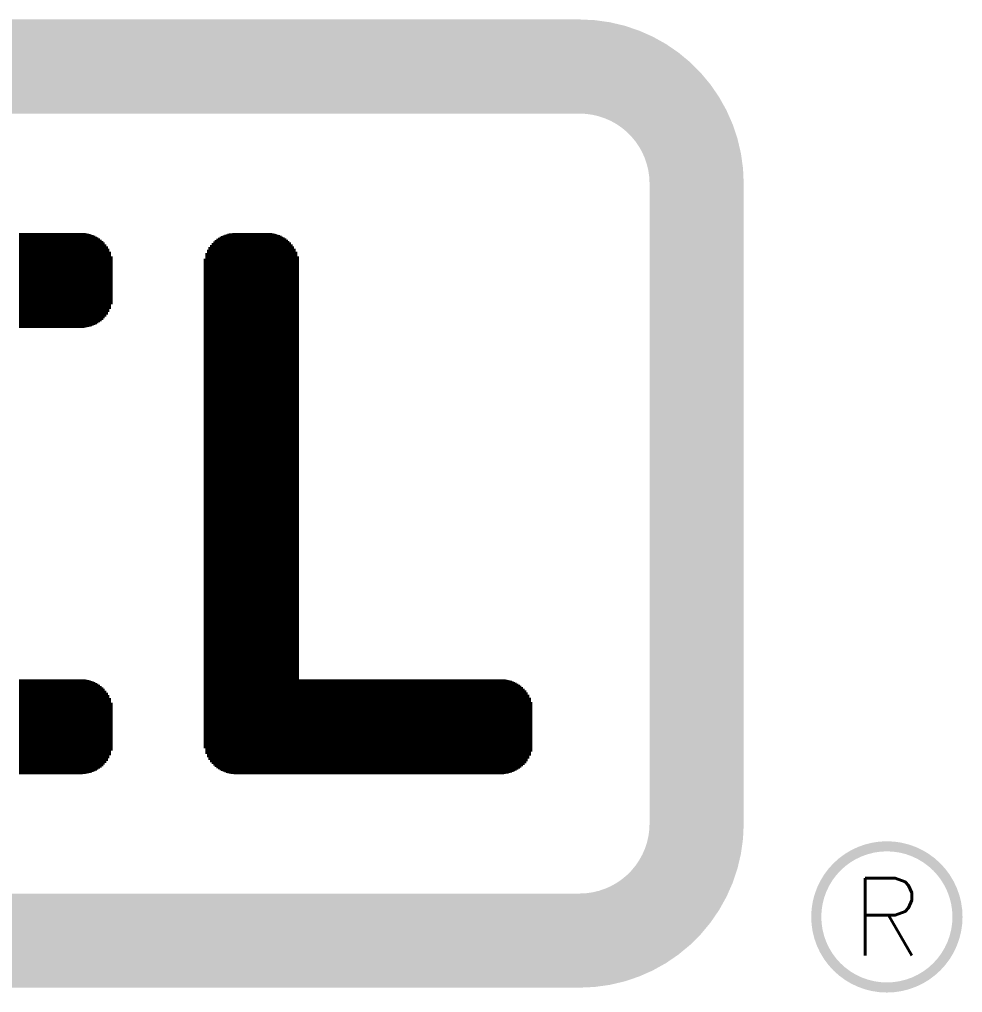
# Model space of a CAD drawing. Extents: x 1.8 to 21.6, y 5.1 to 12.1.
# Drawn here: x 13.318 to 14.019, y 7.21 to 7.933 of the extents above; entities that cross this region are included whole.
import ezdxf
from ezdxf.enums import TextEntityAlignment as Align

# ---------------------------------------------------------------- set-up
doc = ezdxf.new("R2010")
doc.units = 0
doc.header["$MEASUREMENT"] = 0
doc.layers.get('0').update_dxf_attribs({"linetype": 'CONTINUOUS'})
doc.styles.add('ROMANS', font='ROMANS')

msp = doc.modelspace()

# ---------------------------------------------------------------- linework, layer by layer
at = {"linetype": 'CONTINUOUS'}
for p, q in [((13.31867, 7.70411), (13.31867, 7.77451)), ((13.31984, 7.70411), (13.31984, 7.77451)), ((13.32101, 7.70411), (13.32101, 7.77451)), ((13.32219, 7.70411), (13.32219, 7.77451)), ((13.32336, 7.70411), (13.32336, 7.77451)), ((13.32453, 7.70411), (13.32453, 7.77451)), ((13.32571, 7.70411), (13.32571, 7.77451)), ((13.32688, 7.70411), (13.32688, 7.77451)), ((13.32805, 7.70411), (13.32805, 7.77451)), ((13.32923, 7.70411), (13.32923, 7.77451)), ((13.3304, 7.70411), (13.3304, 7.77451)), ((13.33157, 7.70411), (13.33157, 7.77451)), ((13.33275, 7.70411), (13.33275, 7.77451)), ((13.33392, 7.70411), (13.33392, 7.77451)), ((13.3351, 7.70411), (13.3351, 7.77451)), ((13.33627, 7.70411), (13.33627, 7.77451)), ((13.33744, 7.70411), (13.33744, 7.77451)), ((13.33862, 7.70411), (13.33862, 7.77451)), ((13.33979, 7.70411), (13.33979, 7.77451)), ((13.34096, 7.70411), (13.34096, 7.77451)), ((13.34214, 7.70411), (13.34214, 7.77451)), ((13.34331, 7.70411), (13.34331, 7.77451)), ((13.34448, 7.70411), (13.34448, 7.77451)), ((13.34566, 7.70411), (13.34566, 7.77451)), ((13.34683, 7.70411), (13.34683, 7.77451)), ((13.348, 7.70411), (13.348, 7.77451)), ((13.34918, 7.70411), (13.34918, 7.77451)), ((13.35035, 7.70411), (13.35035, 7.77451)), ((13.35152, 7.70411), (13.35152, 7.77451)), ((13.3527, 7.70411), (13.3527, 7.77451)), ((13.35387, 7.70411), (13.35387, 7.77451)), ((13.35504, 7.70411), (13.35504, 7.77451)), ((13.35622, 7.70411), (13.35622, 7.77451)), ((13.35739, 7.70411), (13.35739, 7.77451)), ((13.35856, 7.70411), (13.35856, 7.77451)), ((13.35974, 7.70411), (13.35974, 7.77451)), ((13.36091, 7.70411), (13.36091, 7.77451)), ((13.36208, 7.70411), (13.36208, 7.77451)), ((13.36326, 7.70411), (13.36326, 7.77451)), ((13.36443, 7.70411), (13.36443, 7.77451)), ((13.3656, 7.70416), (13.3656, 7.77446)), ((13.36678, 7.70427), (13.36678, 7.77436)), ((13.36795, 7.70444), (13.36795, 7.77419)), ((13.36913, 7.70466), (13.36913, 7.77396)), ((13.3703, 7.70496), (13.3703, 7.77367)), ((13.37147, 7.70531), (13.37147, 7.77331)), ((13.37265, 7.70574), (13.37265, 7.77288)), ((13.37382, 7.70624), (13.37382, 7.77238)), ((13.37499, 7.70682), (13.37499, 7.77181)), ((13.46887, 7.37452), (13.46887, 7.77219)), ((13.47004, 7.374), (13.47004, 7.77272)), ((13.47122, 7.37354), (13.47122, 7.77317)), ((13.47239, 7.37316), (13.47239, 7.77355)), ((13.47356, 7.37285), (13.47356, 7.77387)), ((13.47474, 7.3726), (13.47474, 7.77412)), ((13.47591, 7.37241), (13.47591, 7.7743)), ((13.47708, 7.37228), (13.47708, 7.77443)), ((13.47826, 7.37221), (13.47826, 7.7745)), ((13.47943, 7.3722), (13.47943, 7.77451)), ((13.4806, 7.3722), (13.4806, 7.77451)), ((13.48178, 7.3722), (13.48178, 7.77451)), ((13.48295, 7.3722), (13.48295, 7.77451)), ((13.48412, 7.3722), (13.48412, 7.77451)), ((13.4853, 7.3722), (13.4853, 7.77451)), ((13.48647, 7.3722), (13.48647, 7.77451)), ((13.48764, 7.3722), (13.48764, 7.77451)), ((13.48882, 7.3722), (13.48882, 7.77451)), ((13.48999, 7.3722), (13.48999, 7.77451)), ((13.49116, 7.3722), (13.49116, 7.77451)), ((13.49234, 7.3722), (13.49234, 7.77451)), ((13.49351, 7.3722), (13.49351, 7.77451)), ((13.49468, 7.3722), (13.49468, 7.77451)), ((13.49586, 7.3722), (13.49586, 7.77451)), ((13.49703, 7.3722), (13.49703, 7.77451)), ((13.4982, 7.3722), (13.4982, 7.77451)), ((13.49938, 7.3722), (13.49938, 7.77451)), ((13.50055, 7.3722), (13.50055, 7.77451)), ((13.50172, 7.3722), (13.50172, 7.77451)), ((13.5029, 7.3722), (13.5029, 7.77451)), ((13.50407, 7.3722), (13.50407, 7.77446)), ((13.50525, 7.3722), (13.50525, 7.77436)), ((13.50642, 7.3722), (13.50642, 7.77419)), ((13.50759, 7.3722), (13.50759, 7.77396)), ((13.50877, 7.3722), (13.50877, 7.77367)), ((13.50994, 7.3722), (13.50994, 7.77331)), ((13.51111, 7.3722), (13.51111, 7.77288)), ((13.51229, 7.3722), (13.51229, 7.77238)), ((13.51346, 7.3722), (13.51346, 7.77181)), ((13.37617, 7.70748), (13.37617, 7.77114)), ((13.37734, 7.70824), (13.37734, 7.77039)), ((13.37851, 7.7091), (13.37851, 7.76953)), ((13.37969, 7.71008), (13.37969, 7.76855)), ((13.38086, 7.7112), (13.38086, 7.76742)), ((13.38203, 7.7125), (13.38203, 7.76612)), ((13.38321, 7.71402), (13.38321, 7.7646)), ((13.46065, 7.38109), (13.46065, 7.76562)), ((13.46183, 7.37972), (13.46183, 7.76699)), ((13.463, 7.37854), (13.463, 7.76817)), ((13.46417, 7.37751), (13.46417, 7.7692)), ((13.46535, 7.37661), (13.46535, 7.7701)), ((13.46652, 7.37582), (13.46652, 7.77089)), ((13.46769, 7.37513), (13.46769, 7.77159)), ((13.51463, 7.3722), (13.51463, 7.77114)), ((13.51581, 7.3722), (13.51581, 7.77039)), ((13.51698, 7.3722), (13.51698, 7.76953)), ((13.51815, 7.3722), (13.51815, 7.76854)), ((13.51933, 7.3722), (13.51933, 7.76742)), ((13.5205, 7.3722), (13.5205, 7.76612)), ((13.52167, 7.3722), (13.52167, 7.7646)), ((13.38438, 7.71586), (13.38438, 7.76277)), ((13.38555, 7.71818), (13.38555, 7.76044)), ((13.45713, 7.38726), (13.45713, 7.75945)), ((13.45831, 7.38468), (13.45831, 7.76203)), ((13.45948, 7.38271), (13.45948, 7.76401)), ((13.52285, 7.3722), (13.52285, 7.76277)), ((13.52402, 7.3722), (13.52402, 7.76044)), ((13.38673, 7.72154), (13.38673, 7.75709)), ((13.45596, 7.39145), (13.45596, 7.75527)), ((13.52519, 7.3722), (13.52519, 7.75708)), ((13.31867, 7.3722), (13.31867, 7.44261)), ((13.31984, 7.3722), (13.31984, 7.44261)), ((13.32101, 7.3722), (13.32101, 7.44261)), ((13.32219, 7.3722), (13.32219, 7.44261)), ((13.32336, 7.3722), (13.32336, 7.44261)), ((13.32453, 7.3722), (13.32453, 7.44261)), ((13.32571, 7.3722), (13.32571, 7.44261)), ((13.32688, 7.3722), (13.32688, 7.44261)), ((13.32805, 7.3722), (13.32805, 7.44261)), ((13.32923, 7.3722), (13.32923, 7.44261)), ((13.3304, 7.3722), (13.3304, 7.44261)), ((13.33157, 7.3722), (13.33157, 7.44261)), ((13.33275, 7.3722), (13.33275, 7.44261)), ((13.33392, 7.3722), (13.33392, 7.44261)), ((13.3351, 7.3722), (13.3351, 7.44261)), ((13.33627, 7.3722), (13.33627, 7.44261)), ((13.33744, 7.3722), (13.33744, 7.44261)), ((13.33862, 7.3722), (13.33862, 7.44261)), ((13.33979, 7.3722), (13.33979, 7.44261)), ((13.34096, 7.3722), (13.34096, 7.44261)), ((13.34214, 7.3722), (13.34214, 7.44261)), ((13.34331, 7.3722), (13.34331, 7.44261)), ((13.34448, 7.3722), (13.34448, 7.44261)), ((13.34566, 7.3722), (13.34566, 7.44261)), ((13.34683, 7.3722), (13.34683, 7.44261)), ((13.348, 7.3722), (13.348, 7.44261)), ((13.34918, 7.3722), (13.34918, 7.44261)), ((13.35035, 7.3722), (13.35035, 7.44261)), ((13.35152, 7.3722), (13.35152, 7.44261)), ((13.3527, 7.3722), (13.3527, 7.44261)), ((13.35387, 7.3722), (13.35387, 7.44261)), ((13.35504, 7.3722), (13.35504, 7.44261)), ((13.35622, 7.3722), (13.35622, 7.44261)), ((13.35739, 7.3722), (13.35739, 7.44261)), ((13.35856, 7.3722), (13.35856, 7.44261)), ((13.35974, 7.3722), (13.35974, 7.44261)), ((13.36091, 7.3722), (13.36091, 7.44261)), ((13.36208, 7.3722), (13.36208, 7.44261)), ((13.36326, 7.3722), (13.36326, 7.44261)), ((13.36443, 7.3722), (13.36443, 7.4426)), ((13.3656, 7.37225), (13.3656, 7.44255)), ((13.36678, 7.37236), (13.36678, 7.44245)), ((13.36795, 7.37253), (13.36795, 7.44228)), ((13.36913, 7.37276), (13.36913, 7.44205)), ((13.3703, 7.37305), (13.3703, 7.44176)), ((13.37147, 7.3734), (13.37147, 7.4414)), ((13.37265, 7.37383), (13.37265, 7.44097)), ((13.37382, 7.37433), (13.37382, 7.44047)), ((13.37499, 7.37491), (13.37499, 7.4399)), ((13.37617, 7.37557), (13.37617, 7.43924)), ((13.52637, 7.3722), (13.52637, 7.44261)), ((13.52754, 7.3722), (13.52754, 7.44261)), ((13.52871, 7.3722), (13.52871, 7.44261)), ((13.52989, 7.3722), (13.52989, 7.44261)), ((13.53106, 7.3722), (13.53106, 7.44261)), ((13.53223, 7.3722), (13.53223, 7.44261)), ((13.53341, 7.3722), (13.53341, 7.44261)), ((13.53458, 7.3722), (13.53458, 7.44261)), ((13.53576, 7.3722), (13.53576, 7.44261)), ((13.53693, 7.3722), (13.53693, 7.44261)), ((13.5381, 7.3722), (13.5381, 7.44261)), ((13.53928, 7.3722), (13.53928, 7.44261)), ((13.54045, 7.3722), (13.54045, 7.44261)), ((13.54162, 7.3722), (13.54162, 7.44261)), ((13.5428, 7.3722), (13.5428, 7.44261)), ((13.54397, 7.3722), (13.54397, 7.44261)), ((13.54514, 7.3722), (13.54514, 7.44261)), ((13.54632, 7.3722), (13.54632, 7.44261)), ((13.54749, 7.3722), (13.54749, 7.44261)), ((13.54866, 7.3722), (13.54866, 7.44261)), ((13.54984, 7.3722), (13.54984, 7.44261)), ((13.55101, 7.3722), (13.55101, 7.44261)), ((13.55218, 7.3722), (13.55218, 7.44261)), ((13.55336, 7.3722), (13.55336, 7.44261)), ((13.55453, 7.3722), (13.55453, 7.44261)), ((13.5557, 7.3722), (13.5557, 7.44261)), ((13.55688, 7.3722), (13.55688, 7.44261)), ((13.55805, 7.3722), (13.55805, 7.44261)), ((13.55922, 7.3722), (13.55922, 7.44261)), ((13.5604, 7.3722), (13.5604, 7.44261)), ((13.56157, 7.3722), (13.56157, 7.44261)), ((13.56274, 7.3722), (13.56274, 7.44261)), ((13.56392, 7.3722), (13.56392, 7.44261)), ((13.56509, 7.3722), (13.56509, 7.44261)), ((13.56626, 7.3722), (13.56626, 7.44261)), ((13.56744, 7.3722), (13.56744, 7.44261)), ((13.56861, 7.3722), (13.56861, 7.44261)), ((13.56979, 7.3722), (13.56979, 7.44261)), ((13.57096, 7.3722), (13.57096, 7.44261)), ((13.57213, 7.3722), (13.57213, 7.44261)), ((13.57331, 7.3722), (13.57331, 7.44261)), ((13.57448, 7.3722), (13.57448, 7.44261)), ((13.57565, 7.3722), (13.57565, 7.44261)), ((13.57683, 7.3722), (13.57683, 7.44261)), ((13.578, 7.3722), (13.578, 7.44261)), ((13.57917, 7.3722), (13.57917, 7.44261)), ((13.58035, 7.3722), (13.58035, 7.44261)), ((13.58152, 7.3722), (13.58152, 7.44261)), ((13.58269, 7.3722), (13.58269, 7.44261)), ((13.58387, 7.3722), (13.58387, 7.44261)), ((13.58504, 7.3722), (13.58504, 7.44261)), ((13.58621, 7.3722), (13.58621, 7.44261)), ((13.58739, 7.3722), (13.58739, 7.44261)), ((13.58856, 7.3722), (13.58856, 7.44261)), ((13.58973, 7.3722), (13.58973, 7.44261)), ((13.59091, 7.3722), (13.59091, 7.44261)), ((13.59208, 7.3722), (13.59208, 7.44261)), ((13.59325, 7.3722), (13.59325, 7.44261)), ((13.59443, 7.3722), (13.59443, 7.44261)), ((13.5956, 7.3722), (13.5956, 7.44261)), ((13.59677, 7.3722), (13.59677, 7.44261)), ((13.59795, 7.3722), (13.59795, 7.44261)), ((13.59912, 7.3722), (13.59912, 7.44261)), ((13.60029, 7.3722), (13.60029, 7.44261)), ((13.60147, 7.3722), (13.60147, 7.44261)), ((13.60264, 7.3722), (13.60264, 7.44261)), ((13.60382, 7.3722), (13.60382, 7.44261)), ((13.60499, 7.3722), (13.60499, 7.44261)), ((13.60616, 7.3722), (13.60616, 7.44261)), ((13.60734, 7.3722), (13.60734, 7.44261)), ((13.60851, 7.3722), (13.60851, 7.44261)), ((13.60968, 7.3722), (13.60968, 7.44261)), ((13.61086, 7.3722), (13.61086, 7.44261)), ((13.61203, 7.3722), (13.61203, 7.44261)), ((13.6132, 7.3722), (13.6132, 7.44261)), ((13.61438, 7.3722), (13.61438, 7.44261)), ((13.61555, 7.3722), (13.61555, 7.44261)), ((13.61672, 7.3722), (13.61672, 7.44261)), ((13.6179, 7.3722), (13.6179, 7.44261)), ((13.61907, 7.3722), (13.61907, 7.44261)), ((13.62024, 7.3722), (13.62024, 7.44261)), ((13.62142, 7.3722), (13.62142, 7.44261)), ((13.62259, 7.3722), (13.62259, 7.44261)), ((13.62376, 7.3722), (13.62376, 7.44261)), ((13.62494, 7.3722), (13.62494, 7.44261)), ((13.62611, 7.3722), (13.62611, 7.44261)), ((13.62728, 7.3722), (13.62728, 7.44261)), ((13.62846, 7.3722), (13.62846, 7.44261)), ((13.62963, 7.3722), (13.62963, 7.44261)), ((13.6308, 7.3722), (13.6308, 7.44261)), ((13.63198, 7.3722), (13.63198, 7.44261)), ((13.63315, 7.3722), (13.63315, 7.44261)), ((13.63432, 7.3722), (13.63432, 7.44261)), ((13.6355, 7.3722), (13.6355, 7.44261)), ((13.63667, 7.3722), (13.63667, 7.44261)), ((13.63785, 7.3722), (13.63785, 7.44261)), ((13.63902, 7.3722), (13.63902, 7.44261)), ((13.64019, 7.3722), (13.64019, 7.44261)), ((13.64137, 7.3722), (13.64137, 7.44261)), ((13.64254, 7.3722), (13.64254, 7.44261)), ((13.64371, 7.3722), (13.64371, 7.44261)), ((13.64489, 7.3722), (13.64489, 7.44261)), ((13.64606, 7.3722), (13.64606, 7.44261)), ((13.64723, 7.3722), (13.64723, 7.44261)), ((13.64841, 7.3722), (13.64841, 7.44261)), ((13.64958, 7.3722), (13.64958, 7.44261)), ((13.65075, 7.3722), (13.65075, 7.44261)), ((13.65193, 7.3722), (13.65193, 7.44261)), ((13.6531, 7.3722), (13.6531, 7.44261)), ((13.65427, 7.3722), (13.65427, 7.44261)), ((13.65545, 7.3722), (13.65545, 7.44261)), ((13.65662, 7.3722), (13.65662, 7.44261)), ((13.65779, 7.3722), (13.65779, 7.44261)), ((13.65897, 7.3722), (13.65897, 7.44261)), ((13.66014, 7.3722), (13.66014, 7.44261)), ((13.66131, 7.3722), (13.66131, 7.44261)), ((13.66249, 7.3722), (13.66249, 7.44261)), ((13.66366, 7.3722), (13.66366, 7.44261)), ((13.66483, 7.3722), (13.66483, 7.44261)), ((13.66601, 7.3722), (13.66601, 7.44261)), ((13.66718, 7.3722), (13.66718, 7.44261)), ((13.66835, 7.3722), (13.66835, 7.44261)), ((13.66953, 7.3722), (13.66953, 7.44261)), ((13.6707, 7.3722), (13.6707, 7.44261)), ((13.67188, 7.3722), (13.67188, 7.44261)), ((13.67305, 7.3722), (13.67305, 7.44261)), ((13.67422, 7.3722), (13.67422, 7.44261)), ((13.6754, 7.3722), (13.6754, 7.44261)), ((13.67657, 7.3722), (13.67657, 7.4426)), ((13.67774, 7.37224), (13.67774, 7.44256)), ((13.67892, 7.37234), (13.67892, 7.44246)), ((13.68009, 7.3725), (13.68009, 7.4423)), ((13.68126, 7.37272), (13.68126, 7.44208)), ((13.68244, 7.373), (13.68244, 7.4418)), ((13.68361, 7.37335), (13.68361, 7.44145)), ((13.68478, 7.37377), (13.68478, 7.44104)), ((13.68596, 7.37426), (13.68596, 7.44055)), ((13.68713, 7.37482), (13.68713, 7.43998)), ((13.6883, 7.37547), (13.6883, 7.43933)), ((13.37734, 7.37633), (13.37734, 7.43848)), ((13.37851, 7.37719), (13.37851, 7.43762)), ((13.37969, 7.37817), (13.37969, 7.43664)), ((13.38086, 7.37929), (13.38086, 7.43551)), ((13.38203, 7.38059), (13.38203, 7.43421)), ((13.38321, 7.38211), (13.38321, 7.43269)), ((13.68948, 7.37622), (13.68948, 7.43859)), ((13.69065, 7.37706), (13.69065, 7.43774)), ((13.69182, 7.37803), (13.69182, 7.43678)), ((13.693, 7.37913), (13.693, 7.43568)), ((13.69417, 7.3804), (13.69417, 7.4344)), ((13.69534, 7.38189), (13.69534, 7.43292)), ((13.38438, 7.38395), (13.38438, 7.43086)), ((13.38555, 7.38627), (13.38555, 7.42853)), ((13.38673, 7.38963), (13.38673, 7.42518)), ((13.69652, 7.38367), (13.69652, 7.43113)), ((13.69769, 7.38591), (13.69769, 7.42889)), ((13.69886, 7.38906), (13.69886, 7.42575))]:
    msp.add_line(p, q, dxfattribs=at)
at = {"linetype": 'CONTINUOUS', "const_width": 0.07}
for points in [[(12.73852, 7.89836), (13.73452, 7.89836)], [(13.82152, 7.33536), (13.82152, 7.81136)], [(12.73852, 7.24836), (13.73452, 7.24836)]]:
    msp.add_lwpolyline(points, dxfattribs=at)
for points in [[(13.82152, 7.81136, 0.414214), (13.73452, 7.89836, 0.414214)], [(13.73452, 7.24836, 0.414214), (13.82152, 7.33536, 0.414214)]]:
    msp.add_lwpolyline(points, format="xyb", dxfattribs=at)
at = {"const_width": 0.0075}
msp.add_lwpolyline([(13.91044, 7.26598, 1), (14.01544, 7.26598, 1)], format="xyb", close=True, dxfattribs=at)

# ---------------------------------------------------------------- texts
at = {"style": 'ROMANS'}
msp.add_text('R', height=0.0575, dxfattribs=at).set_placement((13.96294, 7.26598), align=Align.MIDDLE)

doc.saveas('drawing.dxf')
